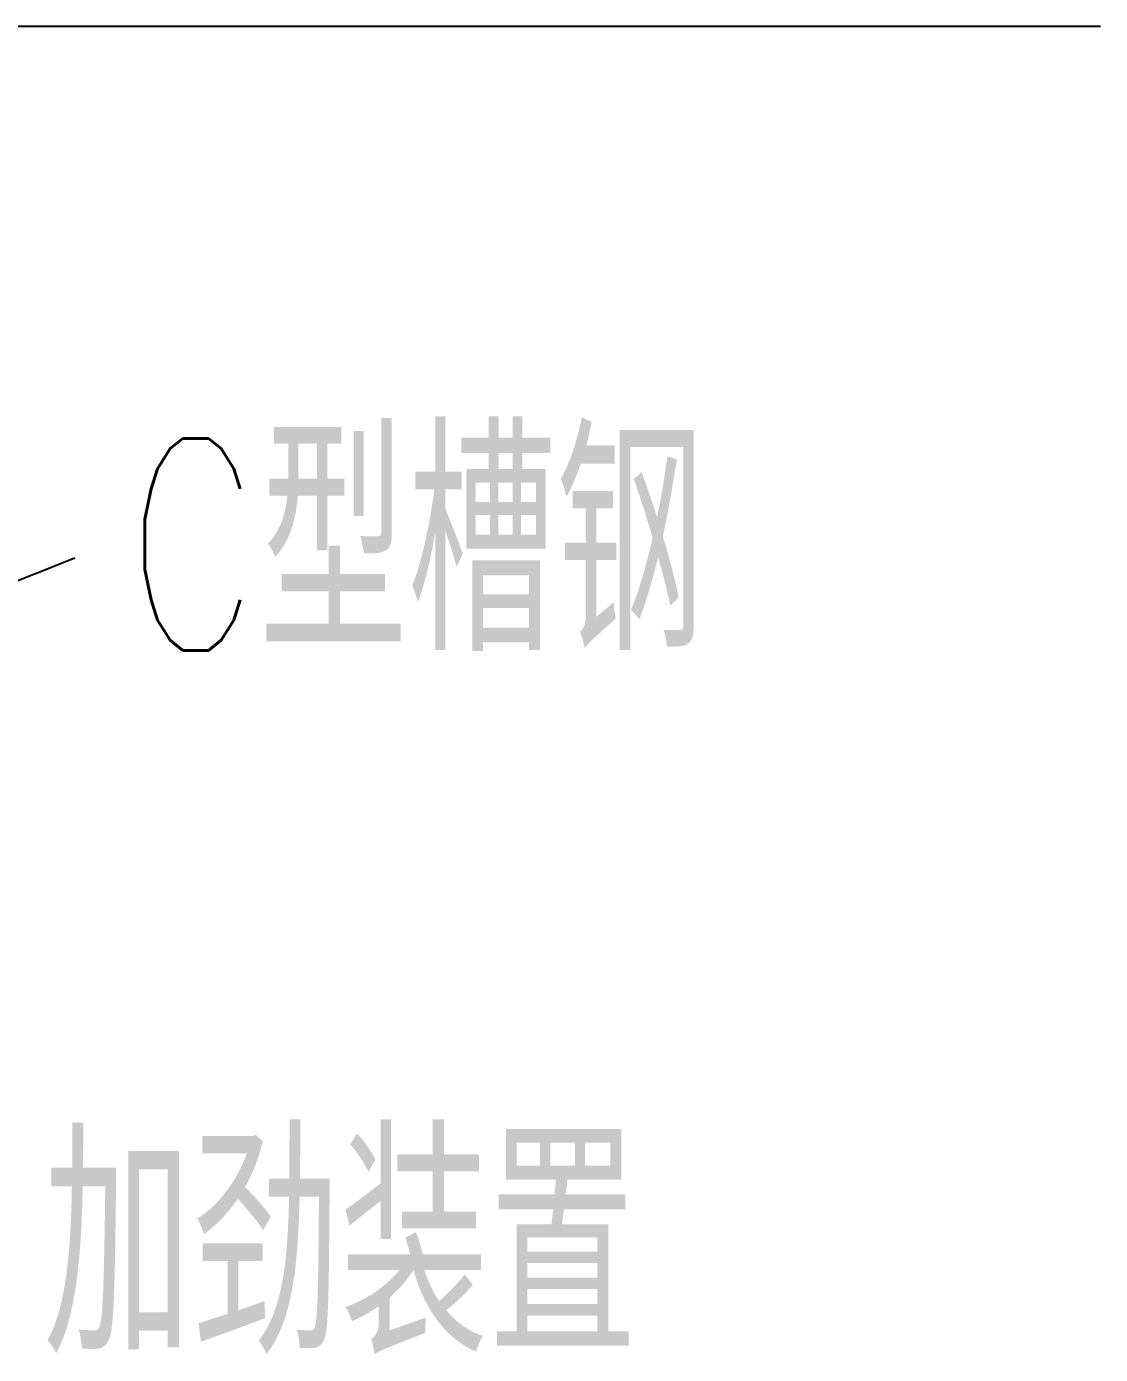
# Model space of a CAD drawing. Extents: x 27938 to 1042331, y -235042 to 1535213.
# Drawn here: x 703054 to 705081, y 768248 to 770755 of the extents above; entities that cross this region are included whole.
import ezdxf

# ---------------------------------------------------------------- set-up
doc = ezdxf.new("R2010")
doc.units = 0
doc.header["$LTSCALE"] = 1000
doc.header["$MEASUREMENT"] = 0
doc.layers.add('bz', color=2, linetype='Continuous')
doc.layers.add('W_DIM', color=4, linetype='Continuous')
doc.styles.get("Standard").update_dxf_attribs({"font": 'gbenor.shx', "bigfont": 'gbcbig.shx'})
doc.styles.add('wwp100', font='txt.shx', dxfattribs={"width": 0.7, "height": 400, "bigfont": 'hztxt.shx'})
doc.dimstyles.get("Standard").update_dxf_attribs({"dimtxt": 0.18, "dimasz": 0.18, "dimexe": 0.18, "dimexo": 0.0625, "dimgap": 0.09, "dimtad": 0, "dimtih": 1, "dimtoh": 1, "dimdec": 4, "dimzin": 0, "dimdsep": 46, "dimtxsty": 'Standard', "dimcen": 0.09, "dimadec": 0, "dimazin": 0, "dimtfac": 1, "dimtdec": 4, "dimtofl": 0, "dimtmove": 0, "dimatfit": 3, "dimfxl": 1, "dimtolj": 1, "dimtzin": 0, "dimarcsym": 0})

msp = doc.modelspace()

# ---------------------------------------------------------------- linework, layer by layer
at = {"layer": 'bz'}
msp.add_line((705081, 770754.8), (694073, 770754.8), dxfattribs=at)

# ---------------------------------------------------------------- texts
at = {"layer": 'W_DIM', "color": 7, "style": 'wwp100', "width": 0.7}
for s, p in [('C型槽钢', (703241.6, 769577)), ('加劲装置', (703086.2, 768249.9))]:
    msp.add_text(s, height=400, dxfattribs=at).set_placement(p)

# ---------------------------------------------------------------- leaders
msp.add_leader([(702169.4, 769361.8), (703145.6, 769751.7)], dimstyle='Standard', override={"dimgap": 20, "dimtad": 0})

doc.saveas('drawing.dxf')
